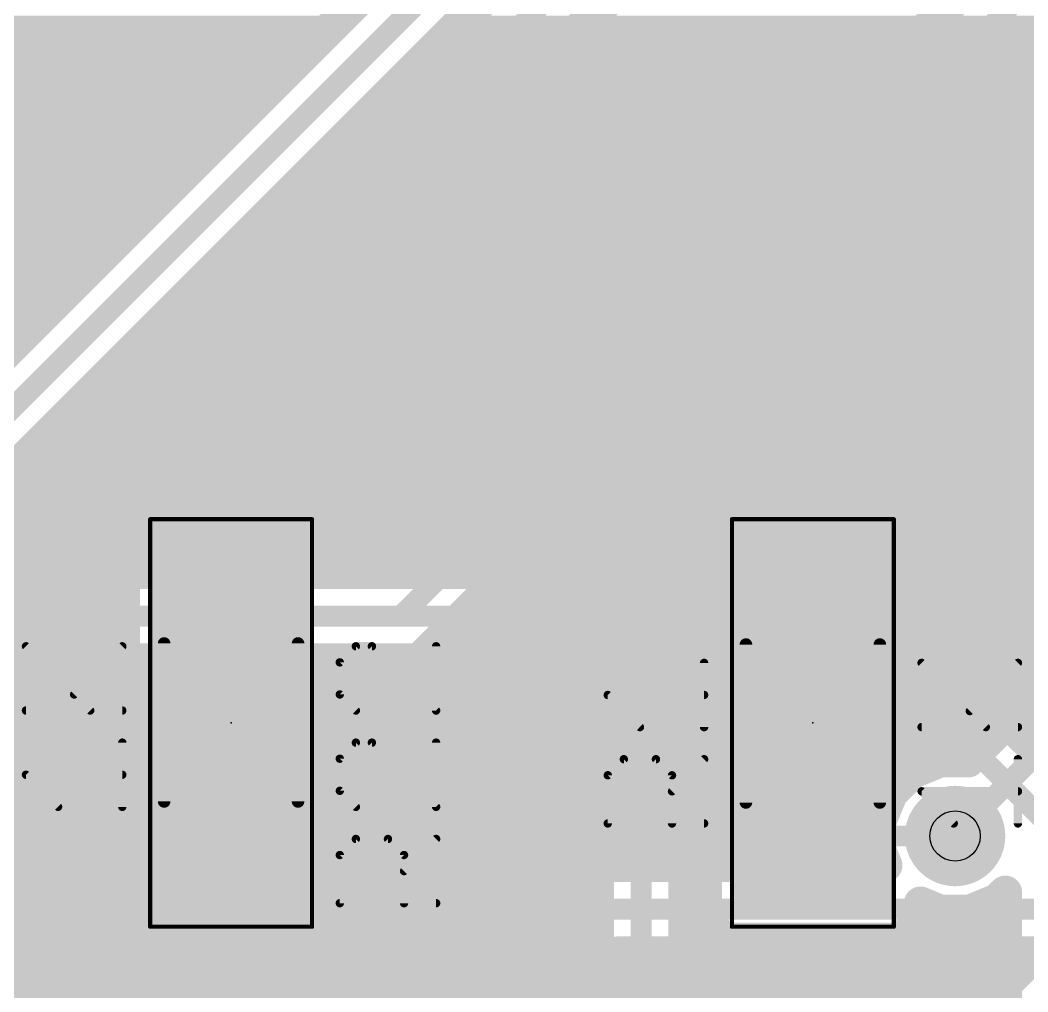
# Model space of a CAD drawing. Extents: x 0 to 10.8, y 0 to 6.1.
# Drawn here: x 3.2431 to 3.7248, y 2.0855 to 2.5499 of the extents above; entities that cross this region are included whole.
import ezdxf

# ---------------------------------------------------------------- set-up
doc = ezdxf.new("R2010")
doc.units = 0
for name, color, linetype in [('1', 22, 'CONTINUOUS'), ('116', 253, 'CONTINUOUS'), ('16', 175, 'CONTINUOUS'), ('18', 82, 'CONTINUOUS'), ('23', 7, 'CONTINUOUS'), ('25', 253, 'CONTINUOUS'), ('27', 253, 'CONTINUOUS'), ('29', 253, 'CONTINUOUS'), ('30', 253, 'CONTINUOUS'), ('31', 253, 'CONTINUOUS'), ('35', 253, 'CONTINUOUS'), ('39', 22, 'CONTINUOUS'), ('44', 253, 'CONTINUOUS'), ('51', 253, 'CONTINUOUS')]:
    doc.layers.add(name, color=color, linetype=linetype)

# ---------------------------------------------------------------- blocks, each defined once
blk = doc.blocks.new('RECT')
blk.add_solid([(-0.5, -0.5), (0.5, -0.5), (-0.5, 0.5), (0.5, 0.5)])
blk = doc.blocks.new('ROUNDV')
at = {"const_width": 0.5}
blk.add_lwpolyline([(0, -0.25, 1), (0, 0.25, 1), (0, -0.25)], format="xyb", dxfattribs=at)

msp = doc.modelspace()

# ---------------------------------------------------------------- linework, layer by layer
at = {"layer": '1'}
for points, const_width in [([(4.029, 2.808697), (3.631299, 2.410996)], 0.016), ([(3.64, 2.39), (4.05, 2.8)], 0.01), ([(3.474, 2.628697), (3.148744, 2.303437)], 0.016), ([(3.15, 2.275), (3.495, 2.62)], 0.01), ([(3.170996, 2.266299), (3.515996, 2.611299)], 0.016), ([(3.660996, 2.381299), (3.849, 2.569307)], 0.016), ([(2.420996, 2.544), (3.389307, 2.544)], 0.016), ([(3.448697, 2.544), (3.764303, 2.544)], 0.016), ([(2.420996, 2.528), (3.373307, 2.528)], 0.016), ([(3.432697, 2.528), (3.748303, 2.528)], 0.016), ([(2.420996, 2.512), (3.357307, 2.512)], 0.016), ([(3.416697, 2.512), (3.732303, 2.512)], 0.016), ([(2.420996, 2.496), (3.341307, 2.496)], 0.016), ([(3.400697, 2.496), (3.716303, 2.496)], 0.016), ([(2.420996, 2.48), (3.325307, 2.48)], 0.016), ([(3.384697, 2.48), (3.700303, 2.48)], 0.016), ([(2.420996, 2.464), (3.309307, 2.464)], 0.016), ([(3.368697, 2.464), (3.684303, 2.464)], 0.016), ([(2.420996, 2.448), (3.293307, 2.448)], 0.016), ([(3.352697, 2.448), (3.668303, 2.448)], 0.016), ([(3.727693, 2.448), (3.849, 2.448)], 0.016), ([(2.420996, 2.432), (3.277307, 2.432)], 0.016), ([(3.336697, 2.432), (3.652303, 2.432)], 0.016), ([(3.711693, 2.432), (3.849, 2.432)], 0.016), ([(2.420996, 2.416), (3.261307, 2.416)], 0.016), ([(3.320697, 2.416), (3.636303, 2.416)], 0.016), ([(3.695693, 2.416), (3.849, 2.416)], 0.016), ([(3.631299, 2.410996), (3.619, 2.398697)], 0.016), ([(2.420996, 2.4), (3.245307, 2.4)], 0.016), ([(3.304697, 2.4), (3.620303, 2.4)], 0.016), ([(3.619, 2.398697), (3.619, 2.317484)], 0.016), ([(3.679693, 2.4), (3.849, 2.4)], 0.016), ([(3.64, 2.265), (3.64, 2.39)], 0.01), ([(3.288697, 2.384), (3.619, 2.384)], 0.016), ([(3.660996, 2.317484), (3.660996, 2.381299)], 0.016), ([(3.663693, 2.384), (3.849, 2.384)], 0.016), ([(3.272697, 2.368), (3.619, 2.368)], 0.016), ([(3.660996, 2.368), (3.849, 2.368)], 0.016), ([(3.256697, 2.352), (3.619, 2.352)], 0.016), ([(3.660996, 2.352), (3.849, 2.352)], 0.016), ([(3.240697, 2.336), (3.619, 2.336)], 0.016), ([(3.660996, 2.336), (3.849, 2.336)], 0.016), ([(3.224697, 2.32), (3.619, 2.32)], 0.016), ([(3.660996, 2.32), (3.849, 2.32)], 0.016), ([(3.301827, 2.317484), (3.292457, 2.308114)], 0.016), ([(3.386067, 2.317484), (3.301827, 2.317484)], 0.016), ([(3.395437, 2.308114), (3.386067, 2.317484)], 0.016), ([(3.579909, 2.317484), (3.570539, 2.308114)], 0.016), ([(3.619, 2.317484), (3.579909, 2.317484)], 0.016), ([(3.66415, 2.317484), (3.660996, 2.317484)], 0.016), ([(3.67352, 2.308114), (3.66415, 2.317484)], 0.016), ([(3.208697, 2.304), (3.292457, 2.304)], 0.016), ([(3.292457, 2.308114), (3.292457, 2.231866)], 0.016), ([(3.395437, 2.285996), (3.395437, 2.308114)], 0.016), ([(3.395437, 2.304), (3.570539, 2.304)], 0.016), ([(3.570539, 2.308114), (3.570539, 2.231866)], 0.016), ([(3.67352, 2.256169), (3.67352, 2.308114)], 0.016), ([(3.67352, 2.304), (3.817469, 2.304)], 0.016), ([(3.192697, 2.288), (3.292457, 2.288)], 0.016), ([(3.395437, 2.288), (3.570539, 2.288)], 0.016), ([(3.531299, 2.285996), (3.395437, 2.285996)], 0.016), ([(3.548697, 2.285996), (3.531299, 2.285996)], 0.016), ([(3.560996, 2.273697), (3.548697, 2.285996)], 0.016), ([(3.67352, 2.288), (3.817469, 2.288)], 0.016), ([(3.176697, 2.272), (3.292457, 2.272)], 0.016), ([(3.560996, 1.903697), (3.560996, 2.273697)], 0.016), ([(3.560996, 2.272), (3.570539, 2.272)], 0.016), ([(3.67352, 2.272), (3.817469, 2.272)], 0.016), ([(3.345, 2.265), (3.343949, 2.269992)], 0.01), ([(3.625, 2.265), (3.622031, 2.269992)], 0.01), ([(3.622031, 2.269992), (3.64, 2.265)], 0.01), ([(3.54, 2.265), (3.345, 2.265)], 0.01), ([(3.54, 1.895), (3.54, 2.265)], 0.01), ([(3.635, 2.265), (3.625, 2.265)], 0.01), ([(3.735, 2.165), (3.635, 2.265)], 0.01), ([(3.160697, 2.256), (3.292457, 2.256)], 0.016), ([(3.560996, 2.256), (3.570539, 2.256)], 0.016), ([(3.755996, 2.173697), (3.67352, 2.256169)], 0.016), ([(3.673693, 2.256), (3.816307, 2.256)], 0.016), ([(3.395437, 2.231866), (3.395437, 2.244)], 0.016), ([(3.395437, 2.244), (3.519, 2.244)], 0.016), ([(3.519, 2.244), (3.519, 1.903697)], 0.016), ([(3.159343, 2.24), (3.292457, 2.24)], 0.016), ([(3.395437, 2.24), (3.519, 2.24)], 0.016), ([(3.560996, 2.24), (3.570539, 2.24)], 0.016), ([(3.689693, 2.24), (3.800307, 2.24)], 0.016), ([(3.292457, 2.231866), (3.301827, 2.222496)], 0.016), ([(3.386067, 2.222496), (3.395437, 2.231866)], 0.016), ([(3.570539, 2.231866), (3.579909, 2.222496)], 0.016), ([(3.159343, 2.224), (3.300323, 2.224)], 0.016), ([(3.301827, 2.222496), (3.386067, 2.222496)], 0.016), ([(3.387571, 2.224), (3.519, 2.224)], 0.016), ([(3.560996, 2.224), (3.578406, 2.224)], 0.016), ([(3.579909, 2.222496), (3.647807, 2.222496)], 0.016), ([(3.647807, 2.222496), (3.676807, 2.193496)], 0.016), ([(3.705693, 2.224), (3.784307, 2.224)], 0.016), ([(3.159343, 2.208), (3.519, 2.208)], 0.016), ([(3.560996, 2.208), (3.662303, 2.208)], 0.016), ([(3.721693, 2.208), (3.768307, 2.208)], 0.016), ([(3.301827, 2.205516), (3.292457, 2.196146)], 0.016), ([(3.386067, 2.205516), (3.301827, 2.205516)], 0.016), ([(3.395437, 2.196146), (3.386067, 2.205516)], 0.016), ([(3.579909, 2.205516), (3.570539, 2.196146)], 0.016), ([(3.66415, 2.205516), (3.579909, 2.205516)], 0.016), ([(3.67352, 2.196146), (3.66415, 2.205516)], 0.016), ([(3.292457, 2.196146), (3.292457, 2.119898)], 0.016), ([(3.395437, 2.119898), (3.395437, 2.196146)], 0.016), ([(3.570539, 2.196146), (3.570539, 2.119898)], 0.016), ([(3.67352, 2.192134), (3.67352, 2.196146)], 0.016), ([(3.676807, 2.193496), (3.67352, 2.192134)], 0.016), ([(3.159343, 2.192), (3.292457, 2.192)], 0.016), ([(3.395437, 2.192), (3.519, 2.192)], 0.016), ([(3.560996, 2.192), (3.570539, 2.192)], 0.016), ([(3.159343, 2.176), (3.292457, 2.176)], 0.016), ([(3.395437, 2.176), (3.519, 2.176)], 0.016), ([(3.560996, 2.176), (3.570539, 2.176)], 0.016), ([(3.159343, 2.16), (3.292457, 2.16)], 0.016), ([(3.395437, 2.16), (3.519, 2.16)], 0.016), ([(3.560996, 2.16), (3.570539, 2.16)], 0.016), ([(3.34, 2.155), (3.343949, 2.158024)], 0.01), ([(3.622031, 2.158024), (3.625, 2.16)], 0.01), ([(3.625, 2.16), (3.69, 2.16)], 0.01), ([(3.34, 2.13), (3.34, 2.155)], 0.01), ([(3.159343, 2.144), (3.292457, 2.144)], 0.016), ([(3.395437, 2.144), (3.519, 2.144)], 0.016), ([(3.560996, 2.144), (3.570539, 2.144)], 0.016), ([(3.71039, 2.12948), (3.714, 2.133094)], 0.016), ([(3.714, 2.133094), (3.714, 2.053665)], 0.016), ([(3.159343, 2.128), (3.292457, 2.128)], 0.016), ([(3.18, 1.97), (3.34, 2.13)], 0.01), ([(3.395437, 2.128), (3.519, 2.128)], 0.016), ([(3.560996, 2.128), (3.570539, 2.128)], 0.016), ([(3.67352, 2.119898), (3.67352, 2.127862)], 0.016), ([(3.67352, 2.127862), (3.682835, 2.124)], 0.016), ([(3.697161, 2.124), (3.71039, 2.12948)], 0.016), ([(3.706815, 2.128), (3.714, 2.128)], 0.016), ([(3.682835, 2.124), (3.697161, 2.124)], 0.016), ([(3.292457, 2.119898), (3.296331, 2.116024)], 0.016), ([(3.386067, 2.110528), (3.395437, 2.119898)], 0.016), ([(3.570539, 2.119898), (3.579909, 2.110528)], 0.016), ([(3.66415, 2.110528), (3.67352, 2.119898)], 0.016), ([(3.159343, 2.112), (3.292307, 2.112)], 0.016), ([(3.296331, 2.116024), (3.186303, 2.005996)], 0.016), ([(3.387539, 2.112), (3.519, 2.112)], 0.016), ([(3.560996, 2.112), (3.578437, 2.112)], 0.016), ([(3.665622, 2.112), (3.714, 2.112)], 0.016), ([(3.215996, 1.976303), (3.348697, 2.109)], 0.016), ([(3.348697, 2.109), (3.35022, 2.110528)], 0.016), ([(3.35022, 2.110528), (3.386067, 2.110528)], 0.016), ([(3.579909, 2.110528), (3.66415, 2.110528)], 0.016), ([(3.157409, 2.096), (3.276307, 2.096)], 0.016), ([(3.335693, 2.096), (3.519, 2.096)], 0.016), ([(3.560996, 2.096), (3.714, 2.096)], 0.016), ([(3.159343, 2.08), (3.260307, 2.08)], 0.016), ([(3.319693, 2.08), (3.519, 2.08)], 0.016), ([(3.560996, 2.08), (3.714, 2.08)], 0.016)]:
    msp.add_lwpolyline(points, dxfattribs=dict(at, const_width=const_width))
for points, const_width in [([(3.389307, 2.54, 1), (3.389307, 2.548)], 0.008), ([(3.448697, 2.548, 1), (3.448697, 2.54)], 0.008), ([(3.373307, 2.524, 1), (3.373307, 2.532)], 0.008), ([(3.432697, 2.532, 1), (3.432697, 2.524)], 0.008), ([(3.357307, 2.508, 1), (3.357307, 2.516)], 0.008), ([(3.416697, 2.516, 1), (3.416697, 2.508)], 0.008), ([(3.341307, 2.492, 1), (3.341307, 2.5)], 0.008), ([(3.400697, 2.5, 1), (3.400697, 2.492)], 0.008), ([(3.716303, 2.492, 1), (3.716303, 2.5)], 0.008), ([(3.325307, 2.476, 1), (3.325307, 2.484)], 0.008), ([(3.384697, 2.484, 1), (3.384697, 2.476)], 0.008), ([(3.700303, 2.476, 1), (3.700303, 2.484)], 0.008), ([(3.309307, 2.46, 1), (3.309307, 2.468)], 0.008), ([(3.368697, 2.468, 1), (3.368697, 2.46)], 0.008), ([(3.684303, 2.46, 1), (3.684303, 2.468)], 0.008), ([(3.293307, 2.444, 1), (3.293307, 2.452)], 0.008), ([(3.352697, 2.452, 1), (3.352697, 2.444)], 0.008), ([(3.668303, 2.444, 1), (3.668303, 2.452)], 0.008), ([(3.727693, 2.452, 1), (3.727693, 2.444)], 0.008), ([(3.277307, 2.428, 1), (3.277307, 2.436)], 0.008), ([(3.336697, 2.436, 1), (3.336697, 2.428)], 0.008), ([(3.652303, 2.428, 1), (3.652303, 2.436)], 0.008), ([(3.711693, 2.436, 1), (3.711693, 2.428)], 0.008), ([(3.261307, 2.412, 1), (3.261307, 2.42)], 0.008), ([(3.320697, 2.42, 1), (3.320697, 2.412)], 0.008), ([(3.636303, 2.412, 1), (3.636303, 2.42)], 0.008), ([(3.695693, 2.42, 1), (3.695693, 2.412)], 0.008), ([(3.634128, 2.408168, 1), (3.628471, 2.413824)], 0.008), ([(3.628471, 2.413824, 1), (3.634128, 2.408168)], 0.008), ([(3.245307, 2.396, 1), (3.245307, 2.404)], 0.008), ([(3.304697, 2.404, 1), (3.304697, 2.396)], 0.008), ([(3.623, 2.398697, 1), (3.615, 2.398697)], 0.008), ([(3.616172, 2.401525, 1), (3.621828, 2.395868)], 0.008), ([(3.620303, 2.396, 1), (3.620303, 2.404)], 0.008), ([(3.679693, 2.404, 1), (3.679693, 2.396)], 0.008), ([(3.6425, 2.39, 1), (3.6375, 2.39)], 0.005), ([(3.638232, 2.391768, 1), (3.641768, 2.388232)], 0.005), ([(3.288697, 2.388, 1), (3.288697, 2.38)], 0.008), ([(3.619, 2.38, 1), (3.619, 2.388)], 0.008), ([(3.664996, 2.381299, 1), (3.656996, 2.381299)], 0.008), ([(3.663693, 2.388, 1), (3.663693, 2.38)], 0.008), ([(3.658168, 2.384128, 1), (3.663825, 2.378471)], 0.008), ([(3.272697, 2.372, 1), (3.272697, 2.364)], 0.008), ([(3.619, 2.364, 1), (3.619, 2.372)], 0.008), ([(3.660996, 2.372, 1), (3.660996, 2.364)], 0.008), ([(3.256697, 2.356, 1), (3.256697, 2.348)], 0.008), ([(3.619, 2.348, 1), (3.619, 2.356)], 0.008), ([(3.660996, 2.356, 1), (3.660996, 2.348)], 0.008), ([(3.240697, 2.34, 1), (3.240697, 2.332)], 0.008), ([(3.619, 2.332, 1), (3.619, 2.34)], 0.008), ([(3.660996, 2.34, 1), (3.660996, 2.332)], 0.008), ([(3.619, 2.316, 1), (3.619, 2.324)], 0.008), ([(3.660996, 2.324, 1), (3.660996, 2.316)], 0.008), ([(3.301827, 2.321484, 1), (3.301827, 2.313484)], 0.008), ([(3.304655, 2.314656, 1), (3.298998, 2.320313)], 0.008), ([(3.388895, 2.320313, 1), (3.383239, 2.314656)], 0.008), ([(3.386067, 2.313484, 1), (3.386067, 2.321484)], 0.008), ([(3.579909, 2.321484, 1), (3.579909, 2.313484)], 0.008), ([(3.582738, 2.314656, 1), (3.577081, 2.320313)], 0.008), ([(3.619, 2.313484, 1), (3.619, 2.321484)], 0.008), ([(3.660996, 2.321484, 1), (3.660996, 2.313484)], 0.008), ([(3.666978, 2.320313, 1), (3.661321, 2.314656)], 0.008), ([(3.66415, 2.313484, 1), (3.66415, 2.321484)], 0.008), ([(3.615, 2.317484, 1), (3.623, 2.317484)], 0.008), ([(3.656996, 2.317484, 1), (3.664996, 2.317484)], 0.008), ([(3.289628, 2.310943, 1), (3.295285, 2.305286)], 0.008), ([(3.296457, 2.308114, 1), (3.288457, 2.308114)], 0.008), ([(3.292457, 2.3, 1), (3.292457, 2.308)], 0.008), ([(3.399437, 2.308114, 1), (3.391437, 2.308114)], 0.008), ([(3.395437, 2.308, 1), (3.395437, 2.3)], 0.008), ([(3.392609, 2.305286, 1), (3.398265, 2.310943)], 0.008), ([(3.574539, 2.308114, 1), (3.566539, 2.308114)], 0.008), ([(3.567711, 2.310943, 1), (3.573368, 2.305286)], 0.008), ([(3.570539, 2.3, 1), (3.570539, 2.308)], 0.008), ([(3.67752, 2.308114, 1), (3.66952, 2.308114)], 0.008), ([(3.67352, 2.308, 1), (3.67352, 2.3)], 0.008), ([(3.670691, 2.305286, 1), (3.676348, 2.310943)], 0.008), ([(3.292457, 2.284, 1), (3.292457, 2.292)], 0.008), ([(3.395437, 2.292, 1), (3.395437, 2.284)], 0.008), ([(3.395437, 2.289996, 1), (3.395437, 2.281996)], 0.008), ([(3.531299, 2.289996, 1), (3.531299, 2.281996)], 0.008), ([(3.531299, 2.281996, 1), (3.531299, 2.289996)], 0.008), ([(3.551525, 2.288824, 1), (3.545868, 2.283168)], 0.008), ([(3.548697, 2.281996, 1), (3.548697, 2.289996)], 0.008), ([(3.570539, 2.284, 1), (3.570539, 2.292)], 0.008), ([(3.67352, 2.292, 1), (3.67352, 2.284)], 0.008), ([(3.391437, 2.285996, 1), (3.399437, 2.285996)], 0.008), ([(3.292457, 2.268, 1), (3.292457, 2.276)], 0.008), ([(3.564996, 2.273697, 1), (3.556996, 2.273697)], 0.008), ([(3.560996, 2.276, 1), (3.560996, 2.268)], 0.008), ([(3.558168, 2.270868, 1), (3.563824, 2.276525)], 0.008), ([(3.570539, 2.268, 1), (3.570539, 2.276)], 0.008), ([(3.67352, 2.276, 1), (3.67352, 2.268)], 0.008), ([(3.346395, 2.270507, 1), (3.341502, 2.269477)], 0.005), ([(3.622701, 2.272401, 1), (3.621362, 2.267583)], 0.005), ([(3.62418, 2.27127, 1), (3.619883, 2.268714)], 0.005), ([(3.345, 2.2675, 1), (3.345, 2.2625)], 0.005), ([(3.5425, 2.265, 1), (3.5375, 2.265)], 0.005), ([(3.54, 2.2625, 1), (3.54, 2.2675)], 0.005), ([(3.625, 2.2675, 1), (3.625, 2.2625)], 0.005), ([(3.622851, 2.263722, 1), (3.627149, 2.266278)], 0.005), ([(3.636768, 2.266768, 1), (3.633232, 2.263232)], 0.005), ([(3.635, 2.2625, 1), (3.635, 2.2675)], 0.005), ([(3.639331, 2.262591, 1), (3.640669, 2.267409)], 0.005), ([(3.292457, 2.252, 1), (3.292457, 2.26)], 0.008), ([(3.342554, 2.264485, 1), (3.347446, 2.265515)], 0.005), ([(3.560996, 2.26, 1), (3.560996, 2.252)], 0.008), ([(3.570539, 2.252, 1), (3.570539, 2.26)], 0.008), ([(3.6375, 2.265, 1), (3.6425, 2.265)], 0.005), ([(3.676348, 2.258998, 1), (3.670691, 2.253341)], 0.008), ([(3.673693, 2.26, 1), (3.673693, 2.252)], 0.008), ([(3.66952, 2.256169, 1), (3.67752, 2.256169)], 0.008), ([(3.399437, 2.244, 1), (3.391437, 2.244)], 0.008), ([(3.395437, 2.248, 1), (3.395437, 2.24)], 0.008), ([(3.523, 2.244, 1), (3.515, 2.244)], 0.008), ([(3.519, 2.24, 1), (3.519, 2.248)], 0.008), ([(3.292457, 2.236, 1), (3.292457, 2.244)], 0.008), ([(3.395437, 2.244, 1), (3.395437, 2.236)], 0.008), ([(3.519, 2.236, 1), (3.519, 2.244)], 0.008), ([(3.560996, 2.244, 1), (3.560996, 2.236)], 0.008), ([(3.570539, 2.236, 1), (3.570539, 2.244)], 0.008), ([(3.689693, 2.244, 1), (3.689693, 2.236)], 0.008), ([(3.295285, 2.234695, 1), (3.289628, 2.229038)], 0.008), ([(3.398265, 2.229038, 1), (3.392609, 2.234695)], 0.008), ([(3.573368, 2.234695, 1), (3.567711, 2.229038)], 0.008), ([(3.288457, 2.231866, 1), (3.296457, 2.231866)], 0.008), ([(3.391437, 2.231866, 1), (3.399437, 2.231866)], 0.008), ([(3.566539, 2.231866, 1), (3.574539, 2.231866)], 0.008), ([(3.301827, 2.226496, 1), (3.301827, 2.218496)], 0.008), ([(3.300323, 2.22, 1), (3.300323, 2.228)], 0.008), ([(3.387571, 2.228, 1), (3.387571, 2.22)], 0.008), ([(3.386067, 2.218496, 1), (3.386067, 2.226496)], 0.008), ([(3.519, 2.22, 1), (3.519, 2.228)], 0.008), ([(3.560996, 2.228, 1), (3.560996, 2.22)], 0.008), ([(3.579909, 2.226496, 1), (3.579909, 2.218496)], 0.008), ([(3.578406, 2.22, 1), (3.578406, 2.228)], 0.008), ([(3.650636, 2.225324, 1), (3.644979, 2.219668)], 0.008), ([(3.647807, 2.218496, 1), (3.647807, 2.226496)], 0.008), ([(3.705693, 2.228, 1), (3.705693, 2.22)], 0.008), ([(3.298998, 2.219668, 1), (3.304655, 2.225324)], 0.008), ([(3.383239, 2.225324, 1), (3.388895, 2.219668)], 0.008), ([(3.577081, 2.219668, 1), (3.582738, 2.225324)], 0.008), ([(3.519, 2.204, 1), (3.519, 2.212)], 0.008), ([(3.560996, 2.212, 1), (3.560996, 2.204)], 0.008), ([(3.662303, 2.204, 1), (3.662303, 2.212)], 0.008), ([(3.721693, 2.212, 1), (3.721693, 2.204)], 0.008), ([(3.301827, 2.209516, 1), (3.301827, 2.201516)], 0.008), ([(3.304655, 2.202687, 1), (3.298998, 2.208344)], 0.008), ([(3.388895, 2.208344, 1), (3.383239, 2.202687)], 0.008), ([(3.386067, 2.201516, 1), (3.386067, 2.209516)], 0.008), ([(3.579909, 2.209516, 1), (3.579909, 2.201516)], 0.008), ([(3.582738, 2.202687, 1), (3.577081, 2.208344)], 0.008), ([(3.666978, 2.208344, 1), (3.661321, 2.202687)], 0.008), ([(3.66415, 2.201516, 1), (3.66415, 2.209516)], 0.008), ([(3.289628, 2.198974, 1), (3.295285, 2.193317)], 0.008), ([(3.296457, 2.196146, 1), (3.288457, 2.196146)], 0.008), ([(3.399437, 2.196146, 1), (3.391437, 2.196146)], 0.008), ([(3.392609, 2.193317, 1), (3.398265, 2.198974)], 0.008), ([(3.574539, 2.196146, 1), (3.566539, 2.196146)], 0.008), ([(3.567711, 2.198974, 1), (3.573368, 2.193317)], 0.008), ([(3.67752, 2.196146, 1), (3.66952, 2.196146)], 0.008), ([(3.670691, 2.193317, 1), (3.676348, 2.198974)], 0.008), ([(3.678338, 2.189801, 1), (3.675276, 2.197191)], 0.008), ([(3.292457, 2.188, 1), (3.292457, 2.196)], 0.008), ([(3.395437, 2.196, 1), (3.395437, 2.188)], 0.008), ([(3.519, 2.188, 1), (3.519, 2.196)], 0.008), ([(3.560996, 2.196, 1), (3.560996, 2.188)], 0.008), ([(3.570539, 2.188, 1), (3.570539, 2.196)], 0.008), ([(3.671988, 2.195829, 1), (3.675051, 2.188439)], 0.008), ([(3.673979, 2.190668, 1), (3.679636, 2.196324)], 0.008), ([(3.66952, 2.192134, 1), (3.67752, 2.192134)], 0.008), ([(3.292457, 2.172, 1), (3.292457, 2.18)], 0.008), ([(3.395437, 2.18, 1), (3.395437, 2.172)], 0.008), ([(3.519, 2.172, 1), (3.519, 2.18)], 0.008), ([(3.560996, 2.18, 1), (3.560996, 2.172)], 0.008), ([(3.570539, 2.172, 1), (3.570539, 2.18)], 0.008), ([(3.292457, 2.156, 1), (3.292457, 2.164)], 0.008), ([(3.395437, 2.164, 1), (3.395437, 2.156)], 0.008), ([(3.519, 2.156, 1), (3.519, 2.164)], 0.008), ([(3.560996, 2.164, 1), (3.560996, 2.156)], 0.008), ([(3.570539, 2.156, 1), (3.570539, 2.164)], 0.008), ([(3.345469, 2.156039, 1), (3.342429, 2.160009)], 0.005), ([(3.620646, 2.160105, 1), (3.623417, 2.155943)], 0.005), ([(3.625, 2.1625, 1), (3.625, 2.1575)], 0.005), ([(3.626385, 2.157919, 1), (3.623615, 2.162081)], 0.005), ([(3.69, 2.1575, 1), (3.69, 2.1625)], 0.005), ([(3.3425, 2.155, 1), (3.3375, 2.155)], 0.005), ([(3.33848, 2.156985, 1), (3.34152, 2.153015)], 0.005), ([(3.292457, 2.14, 1), (3.292457, 2.148)], 0.008), ([(3.395437, 2.148, 1), (3.395437, 2.14)], 0.008), ([(3.519, 2.14, 1), (3.519, 2.148)], 0.008), ([(3.560996, 2.148, 1), (3.560996, 2.14)], 0.008), ([(3.570539, 2.14, 1), (3.570539, 2.148)], 0.008), ([(3.718, 2.133094, 1), (3.71, 2.133094)], 0.008), ([(3.71683, 2.130268, 1), (3.71117, 2.135921)], 0.008), ([(3.292457, 2.124, 1), (3.292457, 2.132)], 0.008), ([(3.341768, 2.128232, 1), (3.338232, 2.131768)], 0.005), ([(3.395437, 2.132, 1), (3.395437, 2.124)], 0.008), ([(3.519, 2.124, 1), (3.519, 2.132)], 0.008), ([(3.560996, 2.132, 1), (3.560996, 2.124)], 0.008), ([(3.570539, 2.124, 1), (3.570539, 2.132)], 0.008), ([(3.67752, 2.127862, 1), (3.66952, 2.127862)], 0.008), ([(3.675052, 2.131557, 1), (3.671988, 2.124167)], 0.008), ([(3.706815, 2.132, 1), (3.706815, 2.124)], 0.008), ([(3.70756, 2.132307, 1), (3.71322, 2.126653)], 0.008), ([(3.711921, 2.125785, 1), (3.708859, 2.133176)], 0.008), ([(3.714, 2.124, 1), (3.714, 2.132)], 0.008), ([(3.3375, 2.13, 1), (3.3425, 2.13)], 0.005), ([(3.682835, 2.128, 1), (3.682835, 2.12)], 0.008), ([(3.681303, 2.120305, 1), (3.684367, 2.127695)], 0.008), ([(3.69563, 2.127695, 1), (3.698692, 2.120305)], 0.008), ([(3.697161, 2.12, 1), (3.697161, 2.128)], 0.008), ([(3.295285, 2.122726, 1), (3.289628, 2.117069)], 0.008), ([(3.398265, 2.117069, 1), (3.392609, 2.122726)], 0.008), ([(3.573368, 2.122726, 1), (3.567711, 2.117069)], 0.008), ([(3.676348, 2.117069, 1), (3.670691, 2.122726)], 0.008), ([(3.288457, 2.119898, 1), (3.296457, 2.119898)], 0.008), ([(3.292307, 2.108, 1), (3.292307, 2.116)], 0.008), ([(3.299159, 2.113195, 1), (3.293502, 2.118852)], 0.008), ([(3.293502, 2.113195, 1), (3.299159, 2.118852)], 0.008), ([(3.387539, 2.116, 1), (3.387539, 2.108)], 0.008), ([(3.391437, 2.119898, 1), (3.399437, 2.119898)], 0.008), ([(3.519, 2.108, 1), (3.519, 2.116)], 0.008), ([(3.560996, 2.116, 1), (3.560996, 2.108)], 0.008), ([(3.566539, 2.119898, 1), (3.574539, 2.119898)], 0.008), ([(3.578437, 2.108, 1), (3.578437, 2.116)], 0.008), ([(3.665622, 2.116, 1), (3.665622, 2.108)], 0.008), ([(3.66952, 2.119898, 1), (3.67752, 2.119898)], 0.008), ([(3.714, 2.108, 1), (3.714, 2.116)], 0.008), ([(3.345865, 2.111825, 1), (3.351529, 2.106175)], 0.008), ([(3.351525, 2.106172, 1), (3.345868, 2.111828)], 0.008), ([(3.35022, 2.114528, 1), (3.35022, 2.106528)], 0.008), ([(3.353053, 2.107703, 1), (3.347388, 2.113352)], 0.008), ([(3.383239, 2.113356, 1), (3.388895, 2.107699)], 0.008), ([(3.386067, 2.106528, 1), (3.386067, 2.114528)], 0.008), ([(3.579909, 2.114528, 1), (3.579909, 2.106528)], 0.008), ([(3.577081, 2.107699, 1), (3.582738, 2.113356)], 0.008), ([(3.661321, 2.113356, 1), (3.666978, 2.107699)], 0.008), ([(3.66415, 2.106528, 1), (3.66415, 2.114528)], 0.008), ([(3.276307, 2.092, 1), (3.276307, 2.1)], 0.008), ([(3.335693, 2.1, 1), (3.335693, 2.092)], 0.008), ([(3.519, 2.092, 1), (3.519, 2.1)], 0.008), ([(3.560996, 2.1, 1), (3.560996, 2.092)], 0.008), ([(3.714, 2.092, 1), (3.714, 2.1)], 0.008), ([(3.260307, 2.076, 1), (3.260307, 2.084)], 0.008), ([(3.319693, 2.084, 1), (3.319693, 2.076)], 0.008), ([(3.519, 2.076, 1), (3.519, 2.084)], 0.008), ([(3.560996, 2.084, 1), (3.560996, 2.076)], 0.008), ([(3.714, 2.076, 1), (3.714, 2.084)], 0.008)]:
    msp.add_lwpolyline(points, format="xyb", dxfattribs=dict(at, const_width=const_width))
at = {"layer": '116', "const_width": 0.008071}
msp.add_lwpolyline([(3.69, 2.150079, 1), (3.69, 2.169921, 1), (3.69, 2.150079)], format="xyb", dxfattribs=at)
at = {"layer": '16'}
for points, const_width in [([(4.234, 2.733697), (3.696303, 2.195996)], 0.016), ([(3.01, 2.075), (3.67, 2.735)], 0.01), ([(3.69, 2.16), (4.255, 2.725)], 0.01), ([(3.030996, 2.066299), (3.678697, 2.714)], 0.016), ([(3.829, 2.698697), (3.416299, 2.285996)], 0.016), ([(3.425, 2.265), (3.85, 2.69)], 0.01), ([(3.433697, 2.244), (3.858697, 2.669)], 0.016), ([(3, 2.095), (3.495, 2.59)], 0.01), ([(3.508697, 2.544), (3.674303, 2.544)], 0.016), ([(3.492697, 2.528), (3.658303, 2.528)], 0.016), ([(3.717697, 2.528), (4.028307, 2.528)], 0.016), ([(3.476697, 2.512), (3.642303, 2.512)], 0.016), ([(3.701697, 2.512), (4.012307, 2.512)], 0.016), ([(3.460697, 2.496), (3.626303, 2.496)], 0.016), ([(3.685697, 2.496), (3.996307, 2.496)], 0.016), ([(3.444697, 2.48), (3.610303, 2.48)], 0.016), ([(3.669697, 2.48), (3.980307, 2.48)], 0.016), ([(3.428697, 2.464), (3.594303, 2.464)], 0.016), ([(3.653697, 2.464), (3.964307, 2.464)], 0.016), ([(3.412697, 2.448), (3.578303, 2.448)], 0.016), ([(3.637697, 2.448), (3.948307, 2.448)], 0.016), ([(3.396697, 2.432), (3.562303, 2.432)], 0.016), ([(3.621697, 2.432), (3.932307, 2.432)], 0.016), ([(3.380697, 2.416), (3.546303, 2.416)], 0.016), ([(3.605697, 2.416), (3.916307, 2.416)], 0.016), ([(3.364697, 2.4), (3.530303, 2.4)], 0.016), ([(3.589697, 2.4), (3.900307, 2.4)], 0.016), ([(3.348697, 2.384), (3.514303, 2.384)], 0.016), ([(3.573697, 2.384), (3.884307, 2.384)], 0.016), ([(3.332697, 2.368), (3.498303, 2.368)], 0.016), ([(3.557697, 2.368), (3.868307, 2.368)], 0.016), ([(3.316697, 2.352), (3.482303, 2.352)], 0.016), ([(3.541697, 2.352), (3.852307, 2.352)], 0.016), ([(3.300697, 2.336), (3.466303, 2.336)], 0.016), ([(3.525697, 2.336), (3.836307, 2.336)], 0.016), ([(3.284697, 2.32), (3.450303, 2.32)], 0.016), ([(3.509697, 2.32), (3.820307, 2.32)], 0.016), ([(3.268697, 2.304), (3.434303, 2.304)], 0.016), ([(3.493697, 2.304), (3.804307, 2.304)], 0.016), ([(3.252697, 2.288), (3.418303, 2.288)], 0.016), ([(3.271299, 2.285996), (3.259, 2.273697)], 0.016), ([(3.416299, 2.285996), (3.271299, 2.285996)], 0.016), ([(3.477697, 2.288), (3.788307, 2.288)], 0.016), ([(3.259, 2.273697), (3.191299, 2.205996)], 0.016), ([(3.236697, 2.272), (3.257303, 2.272)], 0.016), ([(3.461697, 2.272), (3.772307, 2.272)], 0.016), ([(3.2, 2.185), (3.28, 2.265)], 0.01), ([(3.28, 2.265), (3.425, 2.265)], 0.01), ([(3.220697, 2.256), (3.241303, 2.256)], 0.016), ([(3.445697, 2.256), (3.756307, 2.256)], 0.016), ([(3.208697, 2.164), (3.288697, 2.244)], 0.016), ([(3.288697, 2.244), (3.416299, 2.244)], 0.016), ([(3.416299, 2.244), (3.433697, 2.244)], 0.016), ([(3.284697, 2.24), (3.740307, 2.24)], 0.016), ([(3.268697, 2.224), (3.724307, 2.224)], 0.016), ([(3.252697, 2.208), (3.708307, 2.208)], 0.016), ([(3.682835, 2.195996), (3.669606, 2.190516)], 0.016), ([(3.696303, 2.195996), (3.682835, 2.195996)], 0.016), ([(3.236697, 2.192), (3.673189, 2.192)], 0.016), ([(3.669606, 2.190516), (3.65948, 2.18039)], 0.016), ([(3.65948, 2.18039), (3.654, 2.167161)], 0.016), ([(3.220697, 2.176), (3.657665, 2.176)], 0.016), ([(3.654, 2.167161), (3.654, 2.152835)], 0.016), ([(3.184697, 2.16), (3.654, 2.16)], 0.016), ([(3.654, 2.152835), (3.656835, 2.145996)], 0.016), ([(3.511299, 2.145996), (3.499, 2.133697)], 0.016), ([(3.656835, 2.145996), (3.511299, 2.145996)], 0.016), ([(3.168697, 2.144), (3.509303, 2.144)], 0.016), ([(3.499, 2.133697), (3.416299, 2.050996)], 0.016), ([(3.152697, 2.128), (3.493303, 2.128)], 0.016), ([(3.41, 2.015), (3.52, 2.125)], 0.01), ([(3.52, 2.125), (3.8, 2.125)], 0.01), ([(3.136697, 2.112), (3.477303, 2.112)], 0.016), ([(3.445996, 2.021299), (3.528697, 2.104)], 0.016), ([(3.528697, 2.104), (3.72885, 2.104)], 0.016), ([(3.72885, 2.104), (3.680295, 2.055449)], 0.016), ([(3.120697, 2.096), (3.461303, 2.096)], 0.016), ([(3.520697, 2.096), (3.72085, 2.096)], 0.016), ([(3.104697, 2.08), (3.445303, 2.08)], 0.016), ([(3.504697, 2.08), (3.70485, 2.08)], 0.016)]:
    msp.add_lwpolyline(points, dxfattribs=dict(at, const_width=const_width))
for points, const_width in [([(3.508697, 2.548, 1), (3.508697, 2.54)], 0.008), ([(3.674303, 2.54, 1), (3.674303, 2.548)], 0.008), ([(3.492697, 2.532, 1), (3.492697, 2.524)], 0.008), ([(3.658303, 2.524, 1), (3.658303, 2.532)], 0.008), ([(3.717697, 2.532, 1), (3.717697, 2.524)], 0.008), ([(3.476697, 2.516, 1), (3.476697, 2.508)], 0.008), ([(3.642303, 2.508, 1), (3.642303, 2.516)], 0.008), ([(3.701697, 2.516, 1), (3.701697, 2.508)], 0.008), ([(3.460697, 2.5, 1), (3.460697, 2.492)], 0.008), ([(3.626303, 2.492, 1), (3.626303, 2.5)], 0.008), ([(3.685697, 2.5, 1), (3.685697, 2.492)], 0.008), ([(3.444697, 2.484, 1), (3.444697, 2.476)], 0.008), ([(3.610303, 2.476, 1), (3.610303, 2.484)], 0.008), ([(3.669697, 2.484, 1), (3.669697, 2.476)], 0.008), ([(3.428697, 2.468, 1), (3.428697, 2.46)], 0.008), ([(3.594303, 2.46, 1), (3.594303, 2.468)], 0.008), ([(3.653697, 2.468, 1), (3.653697, 2.46)], 0.008), ([(3.412697, 2.452, 1), (3.412697, 2.444)], 0.008), ([(3.578303, 2.444, 1), (3.578303, 2.452)], 0.008), ([(3.637697, 2.452, 1), (3.637697, 2.444)], 0.008), ([(3.396697, 2.436, 1), (3.396697, 2.428)], 0.008), ([(3.562303, 2.428, 1), (3.562303, 2.436)], 0.008), ([(3.621697, 2.436, 1), (3.621697, 2.428)], 0.008), ([(3.380697, 2.42, 1), (3.380697, 2.412)], 0.008), ([(3.546303, 2.412, 1), (3.546303, 2.42)], 0.008), ([(3.605697, 2.42, 1), (3.605697, 2.412)], 0.008), ([(3.364697, 2.404, 1), (3.364697, 2.396)], 0.008), ([(3.530303, 2.396, 1), (3.530303, 2.404)], 0.008), ([(3.589697, 2.404, 1), (3.589697, 2.396)], 0.008), ([(3.348697, 2.388, 1), (3.348697, 2.38)], 0.008), ([(3.514303, 2.38, 1), (3.514303, 2.388)], 0.008), ([(3.573697, 2.388, 1), (3.573697, 2.38)], 0.008), ([(3.332697, 2.372, 1), (3.332697, 2.364)], 0.008), ([(3.498303, 2.364, 1), (3.498303, 2.372)], 0.008), ([(3.557697, 2.372, 1), (3.557697, 2.364)], 0.008), ([(3.316697, 2.356, 1), (3.316697, 2.348)], 0.008), ([(3.482303, 2.348, 1), (3.482303, 2.356)], 0.008), ([(3.541697, 2.356, 1), (3.541697, 2.348)], 0.008), ([(3.300697, 2.34, 1), (3.300697, 2.332)], 0.008), ([(3.466303, 2.332, 1), (3.466303, 2.34)], 0.008), ([(3.525697, 2.34, 1), (3.525697, 2.332)], 0.008), ([(3.284697, 2.324, 1), (3.284697, 2.316)], 0.008), ([(3.450303, 2.316, 1), (3.450303, 2.324)], 0.008), ([(3.509697, 2.324, 1), (3.509697, 2.316)], 0.008), ([(3.268697, 2.308, 1), (3.268697, 2.3)], 0.008), ([(3.434303, 2.3, 1), (3.434303, 2.308)], 0.008), ([(3.493697, 2.308, 1), (3.493697, 2.3)], 0.008), ([(3.252697, 2.292, 1), (3.252697, 2.284)], 0.008), ([(3.271299, 2.289996, 1), (3.271299, 2.281996)], 0.008), ([(3.274128, 2.283168, 1), (3.268471, 2.288824)], 0.008), ([(3.413471, 2.288824, 1), (3.419128, 2.283168)], 0.008), ([(3.416299, 2.281996, 1), (3.416299, 2.289996)], 0.008), ([(3.418303, 2.284, 1), (3.418303, 2.292)], 0.008), ([(3.477697, 2.292, 1), (3.477697, 2.284)], 0.008), ([(3.256172, 2.276525, 1), (3.261828, 2.270868)], 0.008), ([(3.261828, 2.270868, 1), (3.256172, 2.276525)], 0.008), ([(3.257303, 2.268, 1), (3.257303, 2.276)], 0.008), ([(3.461697, 2.276, 1), (3.461697, 2.268)], 0.008), ([(3.28, 2.2675, 1), (3.28, 2.2625)], 0.005), ([(3.281768, 2.263232, 1), (3.278232, 2.266768)], 0.005), ([(3.423232, 2.266768, 1), (3.426768, 2.263232)], 0.005), ([(3.425, 2.2625, 1), (3.425, 2.2675)], 0.005), ([(3.241303, 2.252, 1), (3.241303, 2.26)], 0.008), ([(3.445697, 2.26, 1), (3.445697, 2.252)], 0.008), ([(3.288697, 2.248, 1), (3.288697, 2.24)], 0.008), ([(3.291525, 2.241172, 1), (3.285868, 2.246828)], 0.008), ([(3.416299, 2.248, 1), (3.416299, 2.24)], 0.008), ([(3.416299, 2.24, 1), (3.416299, 2.248)], 0.008), ([(3.430868, 2.246828, 1), (3.436525, 2.241172)], 0.008), ([(3.433697, 2.24, 1), (3.433697, 2.248)], 0.008), ([(3.284697, 2.244, 1), (3.284697, 2.236)], 0.008), ([(3.268697, 2.228, 1), (3.268697, 2.22)], 0.008), ([(3.724307, 2.22, 1), (3.724307, 2.228)], 0.008), ([(3.252697, 2.212, 1), (3.252697, 2.204)], 0.008), ([(3.708307, 2.204, 1), (3.708307, 2.212)], 0.008), ([(3.682835, 2.199996, 1), (3.682835, 2.191996)], 0.008), ([(3.684366, 2.192301, 1), (3.681304, 2.199691)], 0.008), ([(3.693475, 2.198824, 1), (3.699132, 2.193168)], 0.008), ([(3.696303, 2.191996, 1), (3.696303, 2.199996)], 0.008), ([(3.668075, 2.194211, 1), (3.671137, 2.18682)], 0.008), ([(3.672435, 2.187687, 1), (3.666778, 2.193344)], 0.008), ([(3.673189, 2.188, 1), (3.673189, 2.196)], 0.008), ([(3.656652, 2.183218, 1), (3.662309, 2.177561)], 0.008), ([(3.663176, 2.178859, 1), (3.655785, 2.181921)], 0.008), ([(3.657665, 2.172, 1), (3.657665, 2.18)], 0.008), ([(3.658, 2.167161, 1), (3.65, 2.167161)], 0.008), ([(3.650305, 2.168692, 1), (3.657695, 2.16563)], 0.008), ([(3.654, 2.156, 1), (3.654, 2.164)], 0.008), ([(3.688232, 2.161768, 1), (3.691768, 2.158232)], 0.005), ([(3.657695, 2.154366, 1), (3.650305, 2.151303)], 0.008), ([(3.511299, 2.149996, 1), (3.511299, 2.141996)], 0.008), ([(3.514128, 2.143168, 1), (3.508471, 2.148824)], 0.008), ([(3.65, 2.152835, 1), (3.658, 2.152835)], 0.008), ([(3.656835, 2.141996, 1), (3.656835, 2.149996)], 0.008), ([(3.509303, 2.14, 1), (3.509303, 2.148)], 0.008), ([(3.65314, 2.144464, 1), (3.66053, 2.147528)], 0.008), ([(3.496172, 2.136525, 1), (3.501828, 2.130868)], 0.008), ([(3.501828, 2.130868, 1), (3.496172, 2.136525)], 0.008), ([(3.493303, 2.124, 1), (3.493303, 2.132)], 0.008), ([(3.52, 2.1275, 1), (3.52, 2.1225)], 0.005), ([(3.521768, 2.123232, 1), (3.518232, 2.126768)], 0.005), ([(3.477303, 2.108, 1), (3.477303, 2.116)], 0.008), ([(3.528697, 2.108, 1), (3.528697, 2.1)], 0.008), ([(3.531525, 2.101172, 1), (3.525868, 2.106828)], 0.008), ([(3.731679, 2.101171, 1), (3.726022, 2.106829)], 0.008), ([(3.461303, 2.092, 1), (3.461303, 2.1)], 0.008), ([(3.520697, 2.1, 1), (3.520697, 2.092)], 0.008), ([(3.72085, 2.092, 1), (3.72085, 2.1)], 0.008), ([(3.445303, 2.076, 1), (3.445303, 2.084)], 0.008), ([(3.504697, 2.084, 1), (3.504697, 2.076)], 0.008), ([(3.70485, 2.076, 1), (3.70485, 2.084)], 0.008)]:
    msp.add_lwpolyline(points, format="xyb", dxfattribs=dict(at, const_width=const_width))
at = {"layer": '23'}
for p in [(3.343949, 2.214008), (3.622031, 2.214008)]:
    msp.add_point(p, dxfattribs=at)
at = {"layer": '25', "const_width": 0.004}
for points in [[(3.403587, 2.250654), (3.395913, 2.24298)], [(3.41126, 2.250654), (3.403587, 2.250654)], [(3.441949, 2.219965), (3.41126, 2.250654)], [(3.441949, 2.250654), (3.441949, 2.219965)], [(3.395913, 2.24298), (3.395913, 2.227634)], [(3.570031, 2.212043), (3.570031, 2.242732)], [(3.395913, 2.227634), (3.403587, 2.219965)], [(3.539343, 2.212043), (3.523996, 2.227386)], [(3.523996, 2.227386), (3.570031, 2.227386)], [(3.403587, 2.204618), (3.395913, 2.196945)], [(3.41126, 2.204618), (3.403587, 2.204618)], [(3.441949, 2.173929), (3.41126, 2.204618)], [(3.441949, 2.204618), (3.441949, 2.173929)], [(3.395913, 2.196945), (3.395913, 2.181598)], [(3.523996, 2.189024), (3.531669, 2.196697)], [(3.531669, 2.196697), (3.547016, 2.196697)], [(3.547016, 2.196697), (3.554689, 2.189024)], [(3.554689, 2.18135), (3.570031, 2.196697)], [(3.523996, 2.166008), (3.523996, 2.189024)], [(3.554689, 2.189024), (3.554689, 2.166008)], [(3.395913, 2.181598), (3.403587, 2.173929)], [(3.570031, 2.166008), (3.523996, 2.166008)], [(3.395913, 2.150909), (3.403587, 2.158583)], [(3.403587, 2.158583), (3.418933, 2.158583)], [(3.418933, 2.158583), (3.426606, 2.150909)], [(3.426606, 2.143236), (3.441949, 2.158583)], [(3.395913, 2.127894), (3.395913, 2.150909)], [(3.426606, 2.150909), (3.426606, 2.127894)], [(3.441949, 2.127894), (3.395913, 2.127894)]]:
    msp.add_lwpolyline(points, dxfattribs=at)
at = {"layer": '25', "const_width": 0.002}
for points in [[(3.403587, 2.251654, 1), (3.403587, 2.249654)], [(3.404294, 2.249946, 1), (3.40288, 2.251361)], [(3.411967, 2.251361, 1), (3.410553, 2.249946)], [(3.41126, 2.249654, 1), (3.41126, 2.251654)], [(3.442949, 2.250654, 1), (3.440949, 2.250654)], [(3.396913, 2.24298, 1), (3.394913, 2.24298)], [(3.395206, 2.243687, 1), (3.39662, 2.242273)], [(3.571031, 2.242732, 1), (3.569031, 2.242732)], [(3.39662, 2.228341, 1), (3.395206, 2.226927)], [(3.394913, 2.227634, 1), (3.396913, 2.227634)], [(3.524703, 2.228093, 1), (3.523289, 2.226679)], [(3.523996, 2.228386, 1), (3.523996, 2.226386)], [(3.570031, 2.226386, 1), (3.570031, 2.228386)], [(3.40288, 2.219257, 1), (3.404294, 2.220672)], [(3.440949, 2.219965, 1), (3.442949, 2.219965)], [(3.441242, 2.219257, 1), (3.442656, 2.220672)], [(3.538636, 2.211336, 1), (3.54005, 2.212751)], [(3.569031, 2.212043, 1), (3.571031, 2.212043)], [(3.403587, 2.205618, 1), (3.403587, 2.203618)], [(3.404294, 2.203911, 1), (3.40288, 2.205325)], [(3.411967, 2.205325, 1), (3.410553, 2.203911)], [(3.41126, 2.203618, 1), (3.41126, 2.205618)], [(3.442949, 2.204618, 1), (3.440949, 2.204618)], [(3.396913, 2.196945, 1), (3.394913, 2.196945)], [(3.395206, 2.197652, 1), (3.39662, 2.196238)], [(3.531669, 2.197697, 1), (3.531669, 2.195697)], [(3.532376, 2.19599, 1), (3.530962, 2.197404)], [(3.547723, 2.197404, 1), (3.546309, 2.19599)], [(3.547016, 2.195697, 1), (3.547016, 2.197697)], [(3.570739, 2.19599, 1), (3.569324, 2.197404)], [(3.524996, 2.189024, 1), (3.522996, 2.189024)], [(3.523289, 2.189731, 1), (3.524703, 2.188317)], [(3.555689, 2.189024, 1), (3.553689, 2.189024)], [(3.553982, 2.188317, 1), (3.555396, 2.189731)], [(3.39662, 2.182306, 1), (3.395206, 2.180891)], [(3.394913, 2.181598, 1), (3.396913, 2.181598)], [(3.553982, 2.182057, 1), (3.555396, 2.180643)], [(3.40288, 2.173222, 1), (3.404294, 2.174636)], [(3.440949, 2.173929, 1), (3.442949, 2.173929)], [(3.441242, 2.173222, 1), (3.442656, 2.174636)], [(3.523996, 2.167008, 1), (3.523996, 2.165008)], [(3.570031, 2.165008, 1), (3.570031, 2.167008)], [(3.522996, 2.166008, 1), (3.524996, 2.166008)], [(3.553689, 2.166008, 1), (3.555689, 2.166008)], [(3.403587, 2.159583, 1), (3.403587, 2.157583)], [(3.404294, 2.157876, 1), (3.40288, 2.15929)], [(3.41964, 2.15929, 1), (3.418226, 2.157876)], [(3.418933, 2.157583, 1), (3.418933, 2.159583)], [(3.442656, 2.157876, 1), (3.441242, 2.15929)], [(3.396913, 2.150909, 1), (3.394913, 2.150909)], [(3.395206, 2.151617, 1), (3.39662, 2.150202)], [(3.427606, 2.150909, 1), (3.425606, 2.150909)], [(3.425899, 2.150202, 1), (3.427313, 2.151617)], [(3.425899, 2.143943, 1), (3.427313, 2.142529)], [(3.395913, 2.128894, 1), (3.395913, 2.126894)], [(3.394913, 2.127894, 1), (3.396913, 2.127894)], [(3.425606, 2.127894, 1), (3.427606, 2.127894)], [(3.441949, 2.126894, 1), (3.441949, 2.128894)]]:
    msp.add_lwpolyline(points, format="xyb", dxfattribs=at)
at = {"layer": '27', "const_width": 0.002}
for points in [[(3.24662, 2.251365, 1), (3.245206, 2.24995)], [(3.292656, 2.24995, 1), (3.291242, 2.251365)], [(3.674703, 2.243439, 1), (3.673289, 2.242025)], [(3.720739, 2.242025, 1), (3.719324, 2.243439)], [(3.268226, 2.228345, 1), (3.26964, 2.226931)], [(3.245913, 2.220969, 1), (3.245913, 2.218969)], [(3.275899, 2.219261, 1), (3.277313, 2.220676)], [(3.291949, 2.218969, 1), (3.291949, 2.220969)], [(3.696309, 2.22042, 1), (3.697723, 2.219006)], [(3.673996, 2.213043, 1), (3.673996, 2.211043)], [(3.703982, 2.211336, 1), (3.705396, 2.21275)], [(3.720031, 2.211043, 1), (3.720031, 2.213043)], [(3.292949, 2.204622, 1), (3.290949, 2.204622)], [(3.721031, 2.196697, 1), (3.719031, 2.196697)], [(3.24662, 2.189983, 1), (3.245206, 2.188568)], [(3.245913, 2.190276, 1), (3.245913, 2.188276)], [(3.291949, 2.188276, 1), (3.291949, 2.190276)], [(3.674703, 2.182058, 1), (3.673289, 2.180643)], [(3.673996, 2.18235, 1), (3.673996, 2.18035)], [(3.720031, 2.18035, 1), (3.720031, 2.18235)], [(3.260553, 2.173226, 1), (3.261967, 2.17464)], [(3.290949, 2.173933, 1), (3.292949, 2.173933)], [(3.688636, 2.165301, 1), (3.69005, 2.166715)], [(3.719031, 2.166008, 1), (3.721031, 2.166008)]]:
    msp.add_lwpolyline(points, format="xyb", dxfattribs=at)
at = {"layer": '27', "const_width": 0.004}
for points in [[(3.276606, 2.219969), (3.245913, 2.250657)], [(3.268933, 2.227638), (3.291949, 2.250657)], [(3.704689, 2.212043), (3.673996, 2.242732)], [(3.697016, 2.219713), (3.720031, 2.242732)], [(3.245913, 2.219969), (3.291949, 2.219969)], [(3.673996, 2.212043), (3.720031, 2.212043)], [(3.291949, 2.173933), (3.291949, 2.204622)], [(3.720031, 2.166008), (3.720031, 2.196697)], [(3.26126, 2.173933), (3.245913, 2.189276)], [(3.245913, 2.189276), (3.291949, 2.189276)], [(3.689343, 2.166008), (3.673996, 2.18135)], [(3.673996, 2.18135), (3.720031, 2.18135)]]:
    msp.add_lwpolyline(points, dxfattribs=at)
at = {"layer": '39', "const_width": 0.002}
for points in [[(3.305248, 2.116646), (3.305248, 2.31137)], [(3.305248, 2.31137), (3.38265, 2.31137)], [(3.38265, 2.31137), (3.38265, 2.116646)], [(3.583331, 2.116646), (3.583331, 2.31137)], [(3.583331, 2.31137), (3.660732, 2.31137)], [(3.660732, 2.31137), (3.660732, 2.116646)], [(3.38265, 2.116646), (3.305248, 2.116646)], [(3.660732, 2.116646), (3.583331, 2.116646)]]:
    msp.add_lwpolyline(points, dxfattribs=at)
at = {"layer": '39', "const_width": 0.001}
for points in [[(3.305748, 2.31137, 1), (3.304748, 2.31137)], [(3.305248, 2.31187, 1), (3.305248, 2.31087)], [(3.38315, 2.31137, 1), (3.38215, 2.31137)], [(3.38265, 2.31087, 1), (3.38265, 2.31187)], [(3.583831, 2.31137, 1), (3.582831, 2.31137)], [(3.583331, 2.31187, 1), (3.583331, 2.31087)], [(3.661232, 2.31137, 1), (3.660232, 2.31137)], [(3.660732, 2.31087, 1), (3.660732, 2.31187)], [(3.305248, 2.117146, 1), (3.305248, 2.116146)], [(3.304748, 2.116646, 1), (3.305748, 2.116646)], [(3.38215, 2.116646, 1), (3.38315, 2.116646)], [(3.38265, 2.116146, 1), (3.38265, 2.117146)], [(3.583331, 2.117146, 1), (3.583331, 2.116146)], [(3.582831, 2.116646, 1), (3.583831, 2.116646)], [(3.660232, 2.116646, 1), (3.661232, 2.116646)], [(3.660732, 2.116146, 1), (3.660732, 2.117146)]]:
    msp.add_lwpolyline(points, format="xyb", dxfattribs=at)
at = {"layer": '44'}
msp.add_circle((3.69, 2.16), 0.012, dxfattribs=at)
at = {"layer": '51', "const_width": 0.006}
for points in [[(3.311949, 2.176508), (3.311949, 2.252008)], [(3.375949, 2.176508), (3.375949, 2.252008)], [(3.590031, 2.251508), (3.590031, 2.176008)], [(3.654031, 2.251508), (3.654031, 2.176008)]]:
    msp.add_lwpolyline(points, dxfattribs=at)
at = {"layer": '51', "const_width": 0.003}
for points in [[(3.313449, 2.252008, 1), (3.310449, 2.252008)], [(3.377449, 2.252008, 1), (3.374449, 2.252008)], [(3.591531, 2.251508, 1), (3.588531, 2.251508)], [(3.655531, 2.251508, 1), (3.652531, 2.251508)], [(3.310449, 2.176508, 1), (3.313449, 2.176508)], [(3.374449, 2.176508, 1), (3.377449, 2.176508)], [(3.588531, 2.176008, 1), (3.591531, 2.176008)], [(3.652531, 2.176008, 1), (3.655531, 2.176008)]]:
    msp.add_lwpolyline(points, format="xyb", dxfattribs=at)

# ---------------------------------------------------------------- block references
at = {"layer": '1', "xscale": 0.062992, "yscale": 0.070984}
for p, rotation in [((3.343949, 2.269992), 270), ((3.622031, 2.269992), 90), ((3.343949, 2.158024), 270), ((3.622031, 2.158024), 90)]:
    msp.add_blockref('RECT', p, dxfattribs=dict(at, rotation=rotation))
at = {"layer": '18', "xscale": 0.04, "yscale": 0.04}
msp.add_blockref('ROUNDV', (3.69, 2.16), dxfattribs=at)
msp.add_blockref('ROUNDV', (3.69, 2.16), dxfattribs=at)
at = {"layer": '29', "xscale": 0.070992, "yscale": 0.078984}
for p, rotation in [((3.343949, 2.269992), 270), ((3.622031, 2.269992), 90), ((3.343949, 2.158024), 270), ((3.622031, 2.158024), 90)]:
    msp.add_blockref('RECT', p, dxfattribs=dict(at, rotation=rotation))
at = {"layer": '29', "xscale": 0.048, "yscale": 0.048}
msp.add_blockref('ROUNDV', (3.69, 2.16), dxfattribs=at)
at = {"layer": '30', "xscale": 0.048, "yscale": 0.048}
msp.add_blockref('ROUNDV', (3.69, 2.16), dxfattribs=at)
at = {"layer": '31', "xscale": 0.062992, "yscale": 0.070984}
for p, rotation in [((3.343949, 2.269992), 270), ((3.622031, 2.269992), 90), ((3.343949, 2.158024), 270), ((3.622031, 2.158024), 90)]:
    msp.add_blockref('RECT', p, dxfattribs=dict(at, rotation=rotation))
at = {"layer": '35', "xscale": 0.023622, "yscale": 0.055118}
for p, rotation in [((3.343949, 2.214008), 270), ((3.622031, 2.214008), 90)]:
    msp.add_blockref('RECT', p, dxfattribs=dict(at, rotation=rotation))
at = {"layer": '51', "xscale": 0.029, "yscale": 0.069}
for p, rotation in [((3.343949, 2.266008), 270), ((3.622031, 2.266008), 90), ((3.343949, 2.162008), 270), ((3.622031, 2.162008), 90)]:
    msp.add_blockref('RECT', p, dxfattribs=dict(at, rotation=rotation))

doc.saveas('drawing.dxf')
